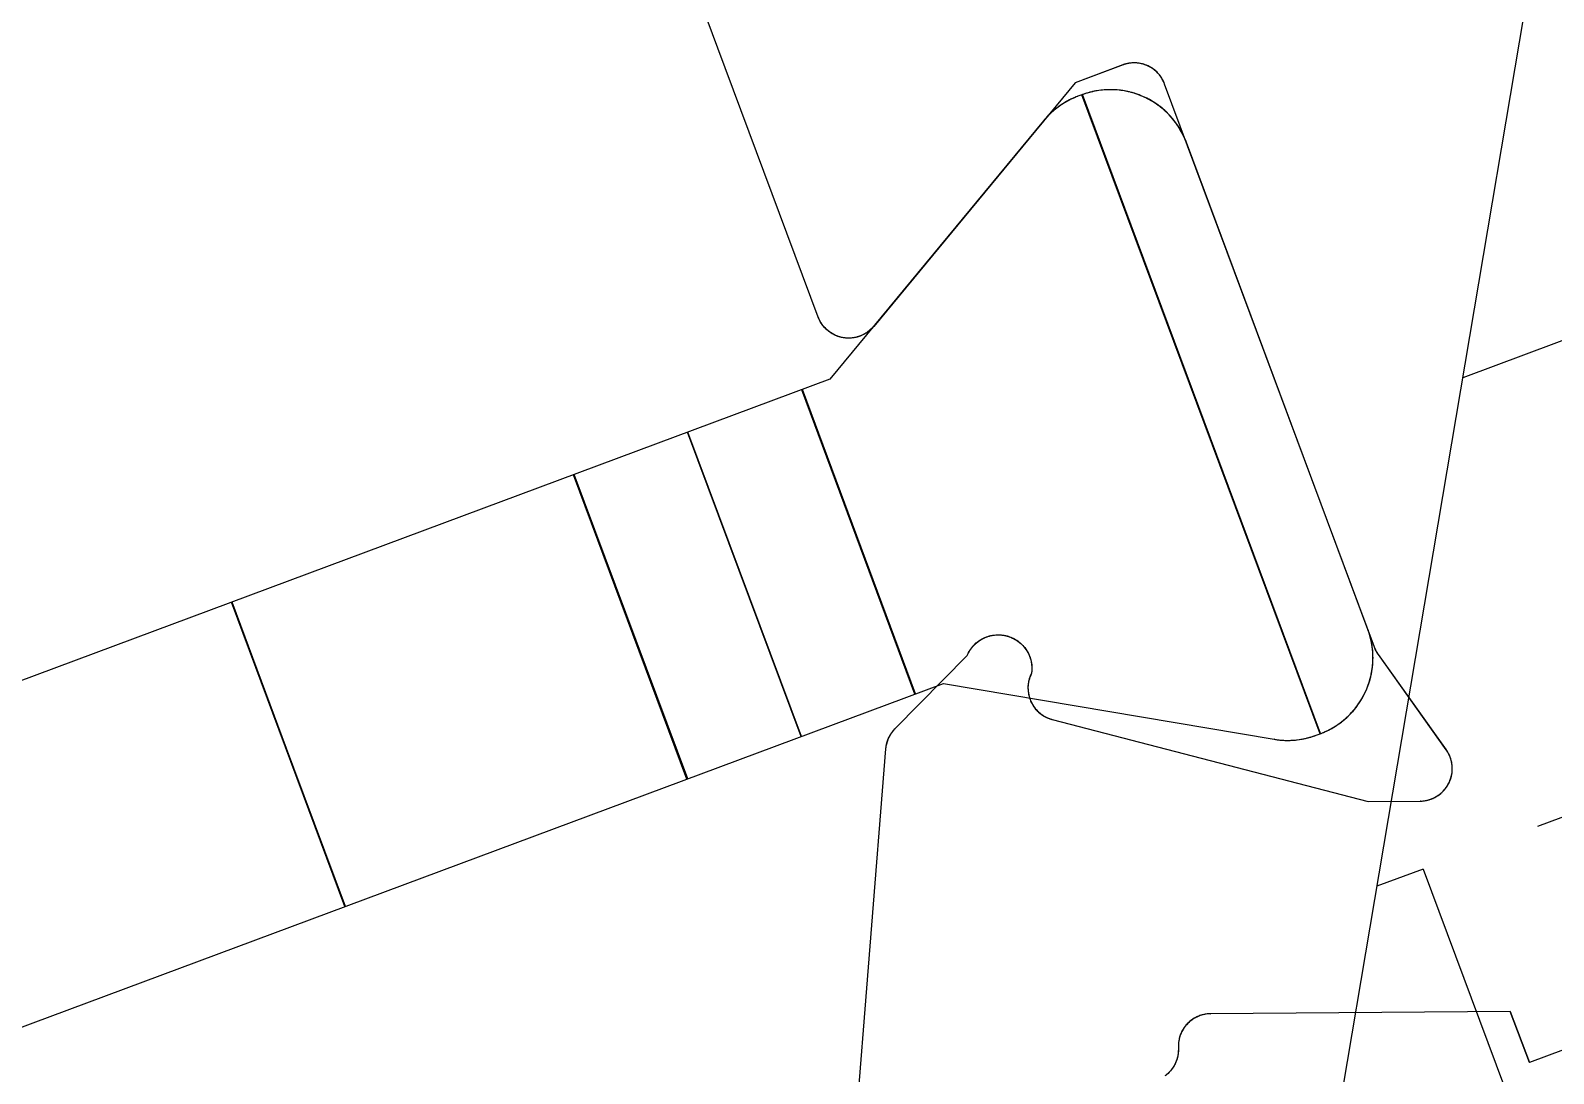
# Model space of a CAD drawing. Extents: x 12199666 to 24617114, y 1197707 to 2548648.
# Drawn here: x 12321446 to 12321455.37, y 1285276.98 to 1285283.41 of the extents above; entities that cross this region are included whole.
import ezdxf

# ---------------------------------------------------------------- set-up
doc = ezdxf.new("R2010")
doc.units = 0
doc.header["$LTSCALE"] = 10
doc.header["$MEASUREMENT"] = 0
doc.layers.add('TX-PLAN-T1-F11$0$_EDO-ALUMINIUM-SECTION', color=90, linetype='Continuous', lineweight=30)
for name, color, linetype in [('TX-PLAN-T1-F11$0$F-Alum', 4, 'Continuous'), ('TX-PLAN-T1-F11$0$F_MISC', 8, 'Continuous'), ('TX-PLAN-T1-F11$0$Hatch', 8, 'Continuous'), ('TX-PLAN-T1-F11$0$Hatch @ 1', 8, 'Continuous')]:
    doc.layers.add(name, color=color, linetype=linetype)
pattern_1 = [(90, (-9.900000006500932, 423.8302261678061), (-6, 3.673940397442059e-16), []), (90, (-9.150000006500932, 423.8302261678061), (-6, 3.673940397442059e-16), []), (90, (-8.400000006500932, 423.8302261678061), (-6, 3.673940397442059e-16), []), (90, (-6.150000006500932, 423.8302261678061), (-6, 3.673940397442059e-16), [])]

# ---------------------------------------------------------------- blocks, each defined once
blk = doc.blocks.new('TX-PLAN-T1-F11$0$A$C455C3A01-flat-3')
at = {"layer": 'TX-PLAN-T1-F11$0$Hatch @ 1'}
h = blk.add_hatch(dxfattribs=at)
h.set_pattern_fill('ACET-2D-M_SYNTHETIC-PISA', color=256, angle=3.877988115356716e-08, pattern_type=2)
h.set_pattern_definition([(90.00000003877987, (-33205.42495895415, -50428.68267056812), (-6.000000000000002, -4.061019290577003e-09), []), (90.00000003877987, (-33204.67495895415, -50428.68267056761), (-6.000000000000002, -4.061019290577003e-09), []), (90.00000003877987, (-33203.92495895415, -50428.6826705671), (-6.000000000000002, -4.061019290577003e-09), []), (90.00000003877987, (-33201.67495895415, -50428.68267056558), (-6.000000000000002, -4.061019290577003e-09), [])])
edge = h.paths.add_edge_path()
edge.add_line((-4.833974595538166, -1.000000003332389), (-6.62320507937693, -2.033012706437148))
edge.add_ellipse((-6.873205079682521, -1.600000004713365), major_axis=(0.0002120284116244875, 0.4999999550418579), ratio=0.9999999999999949, start_angle=180.024296706161, end_angle=210.0242967055074, ccw=False)
edge.add_line((-6.873205079333275, -2.100000004713365), (-6.899999998575367, -2.100000004727917))
edge.add_ellipse((-6.899999998924613, -1.600000004727917), major_axis=(0.0002120284116244875, 0.4999999550418579), ratio=0.9999999999999949, start_angle=90.02429670616112, end_angle=180.0242967061611, ccw=False)
edge.add_line((-7.399999998917338, -1.600000005069887), (-7.400000001085573, 1.599999994927202))
edge.add_ellipse((-6.900000001092849, 1.599999995269172), major_axis=(0.0002120284116244875, 0.4999999550418579), ratio=0.9999999999999949, start_angle=0.024296706161123893, end_angle=90.02429670616112, ccw=False)
edge.add_line((-6.900000001420267, 2.099999995269172), (-6.873205082178174, 2.099999995283724))
edge.add_ellipse((-6.873205081850756, 1.599999995291), major_axis=(0.0002120284116244875, 0.4999999550418579), ratio=0.9999999999999949, start_angle=330.0242967053823, end_angle=360.0242967053273, ccw=False)
edge.add_line((-6.623205082134518, 2.033012697349477), (-4.833974596891494, 0.9999999966676114))
edge.add_line((-4.833974596891494, 0.9999999966676114), (4.833974595538166, 1.000000003208697))
edge.add_line((4.833974595538166, 1.000000003215973), (6.62320507937693, 2.033012706320733))
edge.add_ellipse((6.873205079667969, 1.60000000459695), major_axis=(0.0002120284116244875, 0.4999999550418579), ratio=0.9999999999999949, start_angle=0.024296706161123893, end_angle=30.02429670550748, ccw=False)
edge.add_line((6.873205079333275, 2.10000000459695), (6.899999998575367, 2.100000004618778))
edge.add_ellipse((6.899999998910062, 1.600000004611502), major_axis=(0.0002120284116244875, 0.4999999550418579), ratio=0.9999999999999949, start_angle=270.0242966669742, end_angle=360.024296706161, ccw=False)
edge.add_line((7.399999998917338, 1.600000004953472), (7.400000001085573, -1.599999995043618))
edge.add_ellipse((6.900000001078297, -1.599999995385588), major_axis=(0.0002120284116244875, 0.4999999550418579), ratio=0.9999999999999949, start_angle=180.024296706161, end_angle=270.0242966669742, ccw=False)
edge.add_line((6.900000001420267, -2.099999995385588), (6.873205082178174, -2.09999999540014))
edge.add_ellipse((6.873205081828928, -1.599999995407416), major_axis=(0.0002120284116244875, 0.4999999550418579), ratio=0.9999999999999949, start_angle=150.0242967053824, end_angle=180.0242967053273, ccw=False)
edge.add_line((6.623205082134518, -2.033012697465892), (4.83397459689877, -0.9999999967840267))
edge.add_line((4.833974596891494, -0.9999999967840267), (-4.833974595538166, -1.000000003325113))
at = {"color": 8, "flags": 128}
blk.add_lwpolyline([(4.833974595538166, 1.000000003172318), (-4.833974596891494, 0.9999999966239557), (-6.623205082134518, 2.033012697283993, 0.01488345138796456), (-6.649409689423919, 2.047119243674388, 0.03657129107553118), (-6.716942894410749, 2.074954865485779, 0.03475147934145148), (-6.784231776131492, 2.092020066840632, 0.02182096224813735), (-6.827454482488974, 2.097902478315518, 0.02280645263826249), (-6.872995399848151, 2.099999951264181, 0.0001048284200683037), (-6.873205082178174, 2.099999995247344), (-6.900000001427543, 2.099999995210965, 0.02269948334755301), (-6.94532885029912, 2.09794105139008, 0.02181961165260334), (-6.988553866365692, 2.092095730760775, 0.03475222994097658), (-7.055858695639472, 2.075087426463142, 0.03657229246194178), (-7.123417309652723, 2.047308285131294, 0.04398758776233343), (-7.198220983416832, 2.001328097518126, 0.05218554550672114), (-7.274851756454154, 1.930886926806124, 0.0824968902556027), (-7.361701898676984, 1.791914970555808, 0.09869862799964313), (-7.399999956905958, 1.600210187018092, 0.0001051280320767257), (-7.400000001085573, 1.599999994890823), (-7.399999998924613, -1.600000005128095, 0.09858998486909597), (-7.361865004379069, -1.791522109866492, 0.08249638675637562), (-7.275133787494269, -1.93056715480634, 0.05218730035248508), (-7.198560304721468, -2.001075738036889, 0.04398833921714915), (-7.12379420488287, -2.047119847084105, 0.0365712911297791), (-7.056260926023242, -2.07495528968866, 0.03475147925992468), (-6.988971999024216, -2.092020312498789, 0.02182096231450365), (-6.945749277052528, -2.097902609268203, 0.02280395171539871), (-6.900213354128937, -2.099999959260458, 0.0001066385175305527), (-6.899999998575367, -2.100000004771573), (-6.873205079340551, -2.100000004771573, 0.02269971973059978), (-6.827875759219751, -2.097941018044367, 0.02181846122237658), (-6.784653012335184, -2.092096063854115, 0.03475398234547757), (-6.717344795310055, -2.075086914454005, 0.03657129091073633), (-6.649788063477899, -2.047308440720371, 0.01509501812519392), (-6.623205079384206, -2.033012706480804), (-4.833974595538166, -1.000000003376044), (4.833974596891494, -0.9999999968276825)], format="xyb", dxfattribs=at)
blk = doc.blocks.new('TX-PLAN-T1-F11$0$A$C455C3A01-flat-4')
at = {"layer": 'TX-PLAN-T1-F11$0$Hatch @ 1'}
h = blk.add_hatch(dxfattribs=at)
h.set_pattern_fill('ACET-2D-M_SYNTHETIC-PISA', color=256, pattern_type=2)
h.set_pattern_definition(pattern_1)
edge = h.paths.add_edge_path()
edge.add_line((-4.833974596906046, 0.9999999966748874), (-6.623205082141794, 2.033012697356753))
edge.add_ellipse((-6.873205081858032, 1.599999995298276), major_axis=(0.0002120284116244875, 0.4999999550418579), ratio=0.9999999999999949, start_angle=330.0242967053823, end_angle=360.0242967053272)
edge.add_line((-6.87320508218545, 2.099999995298276), (-6.900000001427543, 2.099999995283724))
edge.add_ellipse((-6.900000001100125, 1.599999995283724), major_axis=(0.0002120284116244875, 0.4999999550418579), ratio=0.9999999999999949, start_angle=0.02429670532727509, end_angle=90.02429670532729)
edge.add_line((-7.400000001092849, 1.599999994941754), (-7.399999998931889, -1.600000005055335))
edge.add_ellipse((-6.899999998939165, -1.600000004720641), major_axis=(0.0002120284116244875, 0.4999999550418579), ratio=0.9999999999999949, start_angle=90.02429670532729, end_angle=180.0242967053273)
edge.add_line((-6.899999998597195, -2.100000004720641), (-6.873205079355102, -2.100000004698813))
edge.add_ellipse((-6.873205079697073, -1.600000004698813), major_axis=(0.0002120284116244875, 0.4999999550418579), ratio=0.9999999999999949, start_angle=180.0242967053272, end_angle=210.0242967055074)
edge.add_line((-6.623205079398758, -2.033012706422596), (-4.833974595552718, -1.000000003325113))
edge.add_line((-4.833974595552718, -1.000000003325113), (4.833974596876942, -0.9999999967913027))
edge.add_line((4.833974596876942, -0.9999999967913027), (6.62320508211269, -2.033012697473168))
edge.add_ellipse((6.873205081814376, -1.599999995414692), major_axis=(0.0002120284116244875, 0.4999999550418579), ratio=0.9999999999999949, start_angle=150.0242967053823, end_angle=180.0242967053273)
edge.add_line((6.873205082163622, -2.099999995414692), (6.900000001405715, -2.09999999540014))
edge.add_ellipse((6.900000001056469, -1.59999999540014), major_axis=(0.0002120284116244875, 0.4999999550418579), ratio=0.9999999999999949, start_angle=180.0242967053272, end_angle=270.0242967053273)
edge.add_line((7.400000001063745, -1.59999999505817), (7.399999998902786, 1.60000000493892))
edge.add_ellipse((6.89999999889551, 1.600000004604226), major_axis=(0.0002120284116244875, 0.4999999550418579), ratio=0.9999999999999949, start_angle=270.0242967053273, end_angle=360.0242967053272)
edge.add_line((6.899999998568092, 2.100000004604226), (6.873205079325999, 2.100000004589674))
edge.add_ellipse((6.873205079653417, 1.600000004582398), major_axis=(0.0002120284116244875, 0.4999999550418579), ratio=0.9999999999999949, start_angle=0.02429670532727509, end_angle=30.02429670550744)
edge.add_line((6.623205079369654, 2.033012706306181), (4.83397459553089, 1.000000003208697))
edge.add_line((4.833974595523614, 1.000000003208697), (-4.833974596906046, 0.9999999966748874))
blk = doc.blocks.new('TX-PLAN-T1-F11$0$A$C455C3A01-flat-7')
at = {"layer": 'TX-PLAN-T1-F11$0$Hatch @ 1'}
h = blk.add_hatch(dxfattribs=at)
h.set_pattern_fill('ACET-2D-M_SYNTHETIC-PISA', color=256, angle=3.883087180672344e-08, pattern_type=2)
h.set_pattern_definition([(90.00000003883086, (-33205.42495850848, -50428.68267071641), (-6.000000000000002, -4.06635901923624e-09), []), (90.00000003883086, (-33204.67495850848, -50428.6826707159), (-6.000000000000002, -4.06635901923624e-09), []), (90.00000003883086, (-33203.92495850848, -50428.68267071539), (-6.000000000000002, -4.06635901923624e-09), []), (90.00000003883086, (-33201.67495850848, -50428.68267071386), (-6.000000000000002, -4.06635901923624e-09), [])])
edge = h.paths.add_edge_path()
edge.add_line((-4.833974595509062, -1.000000003303285), (-6.623205079333275, -2.033012706400768))
edge.add_ellipse((-6.873205079624313, -1.600000004691537), major_axis=(0.09602971687854733, 0.490691648061329), ratio=0.9999999999860073, start_angle=191.0729948928688, end_angle=221.0729948922675, ccw=False)
edge.add_line((-6.873205079282343, -2.100000004676986), (-6.899999998524436, -2.100000004691537))
edge.add_ellipse((-6.899999998866406, -1.600000004713365), major_axis=(0.09602971687854733, 0.490691648061329), ratio=0.9999999999860073, start_angle=101.07299489340028, end_angle=191.0729948928688, ccw=False)
edge.add_line((-7.399999998851854, -1.600000005040783), (-7.400000001005537, 1.599999994956306))
edge.add_ellipse((-6.900000001020089, 1.599999995298276), major_axis=(0.09602971687854733, 0.490691648061329), ratio=0.9999999999860073, start_angle=11.072994893702628, end_angle=101.07299489340028, ccw=False)
edge.add_line((-6.900000001347507, 2.099999995298276), (-6.873205082105414, 2.099999995312828))
edge.add_ellipse((-6.873205081777996, 1.599999995312828), major_axis=(0.09602971687854733, 0.490691648061329), ratio=0.9999999999860073, start_angle=341.07299489324885, end_angle=371.0729948937025, ccw=False)
edge.add_line((-6.623205082069035, 2.033012697371305), (-4.833974596847838, 0.9999999966894393))
edge.add_line((-4.833974596847838, 0.9999999966967152), (4.833974595450854, 1.000000003252353))
edge.add_line((4.833974595450854, 1.000000003245077), (6.623205079267791, 2.033012706349837))
edge.add_ellipse((6.873205079544277, 1.600000004626054), major_axis=(0.09602971687854733, 0.490691648061329), ratio=0.9999999999860073, start_angle=11.072994893702628, end_angle=41.072994892572694, ccw=False)
edge.add_line((6.873205079216859, 2.100000004626054), (6.899999998458952, 2.100000004647882))
edge.add_ellipse((6.89999999878637, 1.600000004647882), major_axis=(0.09602971687854733, 0.490691648061329), ratio=0.9999999999860073, start_angle=281.07299485421345, end_angle=371.0729948937025, ccw=False)
edge.add_line((7.399999998793646, 1.600000004989852), (7.40000000094733, -1.599999995007238))
edge.add_ellipse((6.900000000940054, -1.599999995356484), major_axis=(0.09602971687854733, 0.490691648061329), ratio=0.9999999999860073, start_angle=191.0729948928688, end_angle=281.07299485421345, ccw=False)
edge.add_line((6.900000001282024, -2.099999995341932), (6.873205082039931, -2.099999995356484))
edge.add_ellipse((6.873205081697961, -1.599999995378312), major_axis=(0.09602971687854733, 0.490691648061329), ratio=0.9999999999860073, start_angle=161.07299489211, end_angle=191.0729948928688, ccw=False)
edge.add_line((6.623205082003551, -2.033012697422237), (4.833974596796907, -0.999999996747647))
edge.add_line((4.833974596789631, -0.9999999967549229), (-4.833974595509062, -1.000000003310561))
at = {"color": 8, "flags": 128}
blk.add_lwpolyline([(4.833974595450854, 1.000000003230525), (-4.833974596855114, 0.9999999966821633), (-6.623205082076311, 2.033012697356753, 0.003228324131031072), (-6.628817371456535, 2.036204817646649, 0.03475147935317766), (-6.691588599613169, 2.065849169826834, 0.02182096239772175), (-6.732882833595795, 2.079905888851499, 0.02280645303967752), (-6.777177667667274, 2.090692094017868, 0.02280395189214688), (-6.822265851478733, 2.097398421938124, 0.0218209627677004), (-6.865812588453991, 2.099945343368745, 0.003696398265047463), (-6.873205082119966, 2.099999995312828), (-6.900000001376611, 2.099999995291, 0.03105091864805178), (-6.961922499067441, 2.096150783094345, 0.03657229244787204), (-7.033552575718204, 2.081833690455824, 0.04398758774384742), (-7.115781530133972, 2.05104138108436, 0.05218554549813796), (-7.204491500306176, 1.996591632698255, 0.08249689020261154), (-7.316364882863127, 1.876839813907281, 0.09869862791611704), (-7.390692001819843, 1.696027909754775, 0.04835176405450534), (-7.400000001005537, 1.599999994941754), (-7.39999999885913, -1.600000005069887, 0.05010523084630907), (-7.390008095178928, -1.699458868293732, 0.08249638691389768), (-7.331531516480027, -1.852548117582046, 0.05218730031794697), (-7.269889844203135, -1.936424591112882, 0.04398833911545995), (-7.205333602942119, -1.995943675246963, 0.03657129129986738), (-7.144386551713978, -2.03620547556784, 0.03475147940703016), (-7.081615244896966, -2.065849661179527, 0.02182096261599752), (-7.040320973617781, -2.079906270620995, 0.02280395175054498), (-6.996031017850328, -2.090691397963383, 0.02280645308802656), (-6.950937909328786, -2.097398566533229, 0.02181846095888013), (-6.907396165057435, -2.099945298461535, 0.003698236022823213), (-6.899999998538988, -2.100000004706089), (-6.873205079311447, -2.100000004713365, 0.0310517560850042), (-6.811280921268917, -2.096150585290161, 0.03657129102289691), (-6.739652819858748, -2.081833787160576, 0.04398833922259045), (-6.657422492186015, -2.051040884180111, 0.01934532447226029), (-6.623205079333275, -2.033012706437148), (-4.833974595523614, -1.000000003317837), (4.833974596782355, -0.9999999967694748)], format="xyb", dxfattribs=at)
blk = doc.blocks.new('TX-PLAN-T1-F11$0$A$C455C3A01-flat-8')
at = {"layer": 'TX-PLAN-T1-F11$0$Hatch @ 1'}
h = blk.add_hatch(dxfattribs=at)
h.set_pattern_fill('ACET-2D-M_SYNTHETIC-PISA', color=256, pattern_type=2)
h.set_pattern_definition(pattern_1)
edge = h.paths.add_edge_path()
edge.add_line((-4.833974596840562, 0.9999999967112672), (-6.623205082054483, 2.033012697393133))
edge.add_ellipse((-6.873205081756169, 1.59999999532738), major_axis=(0.09602971687854733, 0.490691648061329), ratio=0.9999999999860073, start_angle=341.0729948932488, end_angle=371.0729948937025)
edge.add_line((-6.873205082090863, 2.09999999532738), (-6.900000001332955, 2.099999995312828))
edge.add_ellipse((-6.900000001005537, 1.599999995305552), major_axis=(0.09602971687854733, 0.490691648061329), ratio=0.9999999999860073, start_angle=11.07299489370254, end_angle=101.0729948934002)
edge.add_line((-7.400000000990985, 1.599999994970858), (-7.399999998844578, -1.600000005026232))
edge.add_ellipse((-6.89999999885913, -1.600000004691537), major_axis=(0.09602971687854733, 0.490691648061329), ratio=0.9999999999860073, start_angle=101.0729948934002, end_angle=191.0729948937025)
edge.add_line((-6.899999998509884, -2.100000004691537), (-6.873205079267791, -2.10000000466971))
edge.add_ellipse((-6.873205079617037, -1.60000000466971), major_axis=(0.09602971687854733, 0.490691648061329), ratio=0.9999999999860073, start_angle=191.0729948937025, end_angle=221.0729948925727)
edge.add_line((-6.623205079318723, -2.033012706393492), (-4.83397459549451, -1.000000003288733))
edge.add_line((-4.83397459549451, -1.000000003288733), (4.833974596804183, -0.999999996733095))
edge.add_line((4.833974596804183, -0.999999996740371), (6.623205082018103, -2.033012697422237))
edge.add_ellipse((6.873205081705237, -1.599999995356484), major_axis=(0.09602971687854733, 0.490691648061329), ratio=0.9999999999860073, start_angle=161.0729948932488, end_angle=191.0729948937025)
edge.add_line((6.873205082054483, -2.099999995356484), (6.900000001296576, -2.099999995341932))
edge.add_ellipse((6.90000000094733, -1.599999995341932), major_axis=(0.09602971687854733, 0.490691648061329), ratio=0.9999999999860073, start_angle=191.0729948937025, end_angle=281.0729948934002)
edge.add_line((7.400000000954606, -1.599999994999962), (7.399999998808198, 1.600000004997128))
edge.add_ellipse((6.899999998808198, 1.600000004662434), major_axis=(0.09602971687854733, 0.490691648061329), ratio=0.9999999999860073, start_angle=281.0729948934002, end_angle=371.0729948937025)
edge.add_line((6.899999998473504, 2.100000004662434), (6.873205079231411, 2.100000004647882))
edge.add_ellipse((6.873205079551553, 1.600000004640606), major_axis=(0.09602971687854733, 0.490691648061329), ratio=0.9999999999860073, start_angle=11.07299489370254, end_angle=41.07299489257267)
edge.add_line((6.623205079282343, 2.033012706364389), (4.83397459545813, 1.000000003259629))
edge.add_line((4.83397459545813, 1.000000003259629), (-4.833974596840562, 0.9999999967039912))
blk = doc.blocks.new('TX-PLAN-T1-F11$0$A$C455C3A01-flat-11')
at = {"layer": 'TX-PLAN-T1-F11$0$Hatch @ 1'}
h = blk.add_hatch(dxfattribs=at)
h.set_pattern_fill('ACET-2D-M_SYNTHETIC-PISA', color=256, angle=3.897498910053585e-08, pattern_type=2)
h.set_pattern_definition([(90.00000003897499, (-33205.42495845535, -50428.6826705679), (-6.000000000000002, -4.081450946943785e-09), []), (90.00000003897499, (-33204.67495845535, -50428.68267056739), (-6.000000000000002, -4.081450946943785e-09), []), (90.00000003897499, (-33203.92495845535, -50428.68267056688), (-6.000000000000002, -4.081450946943785e-09), []), (90.00000003897499, (-33201.67495845535, -50428.68267056535), (-6.000000000000002, -4.081450946943785e-09), [])])
edge = h.paths.add_edge_path()
edge.add_line((-4.833974595465406, -1.000000003346941), (-6.623205079275067, -2.033012706458976))
edge.add_ellipse((-6.873205079551553, -1.600000004735193), major_axis=(-3.901019226759672e-06, 0.4999999999854481), ratio=0.9999999999848833, start_angle=179.9995530153119, end_angle=209.9995530150332, ccw=False)
edge.add_line((-6.873205079216859, -2.100000004735193), (-6.899999998458952, -2.100000004757021))
edge.add_ellipse((-6.899999998793646, -1.600000004749745), major_axis=(-3.901019226759672e-06, 0.4999999999854481), ratio=0.9999999999848833, start_angle=89.9995530153119, end_angle=179.9995530153119, ccw=False)
edge.add_line((-7.399999998793646, -1.600000005091715), (-7.400000000969158, 1.599999994905374))
edge.add_ellipse((-6.900000000969158, 1.599999995247344), major_axis=(-3.901019226759672e-06, 0.4999999999854481), ratio=0.9999999999848833, start_angle=359.9995530153119, end_angle=449.9995530153119, ccw=False)
edge.add_line((-6.900000001318404, 2.099999995247344), (-6.873205082076311, 2.099999995261896))
edge.add_ellipse((-6.873205081727065, 1.599999995269172), major_axis=(-3.901019226759672e-06, 0.4999999999854481), ratio=0.9999999999848833, start_angle=329.9995530152972, end_angle=359.9995530153119, ccw=False)
edge.add_line((-6.623205082039931, 2.033012697327649), (-4.83397459682601, 0.9999999966530595))
edge.add_line((-4.83397459682601, 0.9999999966530595), (4.83397459545813, 1.000000003230525))
edge.add_line((4.833974595465406, 1.000000003230525), (6.623205079275067, 2.033012706342561))
edge.add_ellipse((6.873205079566105, 1.600000004618778), major_axis=(-3.901019226759672e-06, 0.4999999999854481), ratio=0.9999999999848833, start_angle=359.9995530153119, end_angle=389.9995530157552, ccw=False)
edge.add_line((6.873205079224135, 2.100000004618778), (6.899999998466228, 2.100000004640606))
edge.add_ellipse((6.899999998808198, 1.60000000463333), major_axis=(-3.901019226759672e-06, 0.4999999999854481), ratio=0.9999999999848833, start_angle=269.999552976125, end_angle=359.9995530153119, ccw=False)
edge.add_line((7.399999998800922, 1.6000000049753), (7.400000000976434, -1.59999999502179))
edge.add_ellipse((6.900000000983709, -1.59999999536376), major_axis=(-3.901019226759672e-06, 0.4999999999854481), ratio=0.9999999999848833, start_angle=179.9995530153119, end_angle=269.999552976125, ccw=False)
edge.add_line((6.900000001325679, -2.09999999536376), (6.873205082083587, -2.099999995385588))
edge.add_ellipse((6.873205081741617, -1.599999995385588), major_axis=(-3.901019226759672e-06, 0.4999999999854481), ratio=0.9999999999848833, start_angle=149.9995530145751, end_angle=179.9995530153119, ccw=False)
edge.add_line((6.623205082039931, -2.033012697444065), (4.83397459682601, -0.9999999967694748))
edge.add_line((4.83397459682601, -0.9999999967694748), (-4.83397459545813, -1.000000003346941))
at = {"color": 8, "flags": 128}
blk.add_lwpolyline([(4.833974595465406, 1.000000003186869), (-4.83397459682601, 0.9999999966094038), (-6.623205082025379, 2.033012697269442, 0.01499144065762038), (-6.649602802579466, 2.047215849976055, 0.03657129118726868), (-6.717148022340552, 2.075022304386948, 0.03475147922751571), (-6.784444267541403, 2.092058444854047, 0.02182096236737266), (-6.827669510239502, 2.097922189663223, 0.02280332763469329), (-6.873205082069035, 2.099999995225517), (-6.900000001296576, 2.099999995196413, 4.658767007316934e-06), (-6.900006248382851, 2.099999995152757, 0.02280395176035555), (-6.945543036155868, 2.097921507025603, 0.02182096247019134), (-6.988768190953124, 2.092057114285126, 0.034751479232456), (-7.056064180775138, 2.075019965064712, 0.0365712913126145), (-7.123608983725717, 2.047212498175213, 0.04398833936005513), (-7.198394149330852, 2.001199362355692, 0.05218479354723013), (-7.274993524042657, 1.930726253056491, 0.08249890374965518), (-7.361785635352135, 1.791713395512488, 0.09869454678752547), (-7.400000000961882, 1.599999994861719), (-7.39999999878637, -1.600000005149923, 2.536381218064446e-06), (-7.399999998757266, -1.600005742424401, 0.09869610358962189), (-7.361782250656688, -1.79172155251581, 0.08249638678655961), (-7.274990994017571, -1.930729128849634, 0.05218730038754819), (-7.198387068638112, -2.001204636566399, 0.04398833922431505), (-7.123601091218006, -2.047216452920111, 0.03657129111814768), (-7.056055797671434, -2.075022728087788, 0.03475147931929728), (-6.988759507257782, -2.092058689981059, 0.02182096255433401), (-6.94553424899641, -2.097922320092039, 0.02280266416392041), (-6.899999998451676, -2.100000004793401), (-6.873205079195031, -2.100000004793401, 2.826839141534195e-06), (-6.873202505310473, -2.100000004786125, 0.02280645311785395), (-6.827660723058216, -2.097921395776211, 0.02181846109661323), (-6.784440504394297, -2.092057775989815, 0.03475398230825986), (-6.71713963921502, -2.075019560528744, 0.03657129124672907), (-6.649594910064479, -2.047211914410582, 0.01498702884643914), (-6.623205079260515, -2.033012706517184), (-4.833974595465406, -1.000000003390596), (4.83397459682601, -0.9999999968131306)], format="xyb", dxfattribs=at)
blk = doc.blocks.new('TX-PLAN-T1-F11$0$A$C455C3A01-flat-12')
at = {"layer": 'TX-PLAN-T1-F11$0$Hatch @ 1'}
h = blk.add_hatch(dxfattribs=at)
h.set_pattern_fill('ACET-2D-M_SYNTHETIC-PISA', color=256, angle=3.902684486345635e-08, pattern_type=2)
h.set_pattern_definition([(90.00000003902684, (-33205.42495895736, -50428.68267052685), (-6.000000000000002, -4.086881269801832e-09), []), (90.00000003902684, (-33204.67495895736, -50428.68267052634), (-6.000000000000002, -4.086881269801832e-09), []), (90.00000003902684, (-33203.92495895736, -50428.68267052584), (-6.000000000000002, -4.086881269801832e-09), []), (90.00000003902684, (-33201.67495895736, -50428.6826705243), (-6.000000000000002, -4.086881269801832e-09), [])])
edge = h.paths.add_edge_path()
edge.add_line((-4.83397459556727, -1.000000003332389), (-6.623205079406034, -2.033012706437148))
edge.add_ellipse((-6.873205079711624, -1.600000004727917), major_axis=(-0.4639863081902149, 0.1863241954488331), ratio=0.9999999999994007, start_angle=111.8790434517233, end_angle=141.8790434522037, ccw=False)
edge.add_line((-6.873205079355102, -2.100000004713365), (-6.899999998597195, -2.100000004735193))
edge.add_ellipse((-6.899999998953717, -1.600000004742469), major_axis=(-0.4639863081902149, 0.1863241954488331), ratio=0.9999999999994007, start_angle=21.879043451747123, end_angle=111.8790434517233, ccw=False)
edge.add_line((-7.399999998939165, -1.600000005077163), (-7.400000001121953, 1.599999994919926))
edge.add_ellipse((-6.900000001136505, 1.599999995261896), major_axis=(-0.4639863081902149, 0.1863241954488331), ratio=0.9999999999994007, start_angle=291.8790434517233, end_angle=381.879043451747, ccw=False)
edge.add_line((-6.900000001456647, 2.099999995261896), (-6.873205082214554, 2.099999995276448))
edge.add_ellipse((-6.873205081894412, 1.599999995283724), major_axis=(-0.4639863081902149, 0.1863241954488331), ratio=0.9999999999994007, start_angle=261.87904345137827, end_angle=291.8790434517233, ccw=False)
edge.add_line((-6.623205082170898, 2.033012697342201), (-4.833974596927874, 0.9999999966676114))
edge.add_line((-4.833974596927874, 0.9999999966676114), (4.833974595501786, 1.000000003252353))
edge.add_line((4.833974595501786, 1.000000003259629), (6.623205079340551, 2.033012706371665))
edge.add_ellipse((6.873205079631589, 1.600000004647882), major_axis=(-0.4639863081902149, 0.1863241954488331), ratio=0.9999999999994007, start_angle=291.8790434517233, end_angle=321.8790434517868, ccw=False)
edge.add_line((6.873205079296895, 2.100000004647882), (6.899999998538988, 2.10000000466971))
edge.add_ellipse((6.899999998873682, 1.600000004662434), major_axis=(-0.4639863081902149, 0.1863241954488331), ratio=0.9999999999994007, start_angle=201.8790434125602, end_angle=291.8790434517233, ccw=False)
edge.add_line((7.399999998880958, 1.600000005004404), (7.400000001063745, -1.599999994992686))
edge.add_ellipse((6.900000001049193, -1.599999995341932), major_axis=(-0.4639863081902149, 0.1863241954488331), ratio=0.9999999999994007, start_angle=111.8790434517233, end_angle=201.8790434125602, ccw=False)
edge.add_line((6.900000001398439, -2.09999999532738), (6.873205082156346, -2.099999995349208))
edge.add_ellipse((6.873205081799824, -1.59999999536376), major_axis=(-0.4639863081902149, 0.1863241954488331), ratio=0.9999999999994007, start_angle=81.87904345096138, end_angle=111.8790434517233, ccw=False)
edge.add_line((6.62320508211269, -2.033012697407685), (4.833974596869666, -0.999999996740371))
edge.add_line((4.833974596869666, -0.999999996740371), (-4.833974595559994, -1.000000003325113))
at = {"color": 8, "flags": 128}
blk.add_lwpolyline([(4.833974595487234, 1.000000003237801), (-4.833974596942426, 0.9999999966676114), (-6.623205082214554, 2.033012697334925, 0.03544945059595173), (-6.686881359557447, 2.063986493449192, 0.09575615220745022), (-6.873205082229106, 2.099999995283724), (-6.900000001507578, 2.099999995247344, 0.00291492608712481), (-6.905829706505756, 2.099966008623596, 0.08249638682187237), (-7.067167566041462, 2.071227122280106, 0.05218479353492291), (-7.161108993233938, 2.026406015676912, 0.04398833919090523), (-7.231676119321492, 1.974153643684986, 0.03657129109491938), (-7.282650773217028, 1.92183595757524, 0.03475147930612449), (-7.323538120239391, 1.865735694176692, 0.02182096228055723), (-7.345087627902103, 1.827809135815187, 0.02280645287404605), (-7.363987183736754, 1.786322013285826, 0.02280395155609901), (-7.379027950089949, 1.743290693280869, 0.02182096211280632), (-7.389694068602694, 1.700993659986125, 0.03475147912243394), (-7.398962339750142, 1.632196030295745, 0.01611055673912897), (-7.400000001136505, 1.599999994905374), (-7.399999998982821, -1.600000005113543, 0.0204495135880163), (-7.398328666684392, -1.640847758004384, 0.04398758778602518), (-7.383499079463945, -1.727391680979053, 0.05218554564676595), (-7.346646652942582, -1.824737110073329, 0.08249689018640269), (-7.249992919940269, -1.95707836488873, 0.09869862801639438), (-7.086322490118619, -2.063986997352913, 0.09575548268512762), (-6.899999998611747, -2.100000004735193), (-6.873205079398758, -2.100000004735193, 0.002913089565456208), (-6.867379047333088, -2.09996606092318, 0.08249638684953157), (-6.706040976692748, -2.071228359833185, 0.04570840436114393), (-6.623205079442414, -2.033012706458976), (-4.833974595574546, -1.000000003339665), (4.833974596855114, -0.9999999967549229)], format="xyb", dxfattribs=at)
blk = doc.blocks.new('TX-PLAN-T1-F11$0$A$C31F16DB5')
at = {"layer": 'TX-PLAN-T1-F11$0$F-Alum'}
for p, q in [((-243.346605087092, 352.9826327293003), (-243.5142918179481, 353.2728874408085)), ((-243.3466050891875, 352.9826327279325), (-243.5142918200436, 353.2728874396735)), ((-237.5483141671139, 347.9437548767482), (-237.5483142143785, 347.9437548496526)), ((-237.5483142143785, 347.9437548496526), (-237.5483142141456, 347.9437548496235)), ((-237.5483141794539, 347.9437548696178), (-237.5483141671139, 347.9437548767482))]:
    blk.add_line(p, q, dxfattribs=at)
for points in [[(-243.5142918209749, 353.2728874390768), (-243.3466050903517, 352.9826327278743), (-241.5287835327181, 353.3036871558315, 0.09042479963819017), (-241.4615087254642, 353.3286393782064, 0.08249638684728511), (-241.4113789113908, 353.3708760245672, 0.05218730021225484), (-241.3878092446103, 353.4051989641039, 0.04398833915607414), (-241.3738236314821, 353.4374170858528, 0.03657129099841951), (-241.3666370140127, 353.4657374217959, 0.03475147909933694), (-241.3637010580132, 353.4933494212482, 0.02182096242517818), (-241.3638263199682, 353.5107974334269, 0.02280395177520047), (-241.3655815801321, 353.5289464313273, 0.008199721030765257), (-241.3666163244488, 353.535423636672), (-241.369685655387, 353.5528022983954, -0.008197884660471841), (-241.3707201917859, 353.5592780491888, -0.02280645333895119), (-241.372475686876, 353.577429031694, -0.02182096248659486), (-241.3726009024977, 353.5948770441637, -0.03475147944360003), (-241.3696648733894, 353.6224890358017, -0.03657129110440063), (-241.3624781807157, 353.6508093526963, -0.04398833919475374), (-241.3484924819059, 353.6830274373087, -0.05218479379952305), (-241.3249240216537, 353.7173487924329, -0.08249638668467076)], [(-239.4991695679928, 354.456827683246), (-239.2859171285963, 352.0271559148414, -0.009183178579747167), (-239.2854093438218, 352.0198275619068, -0.02182096207530607), (-239.2852840818668, 352.0023795498009, -0.03475147885356218), (-239.2882200376334, 351.9747675503049, -0.03657129099351354), (-239.2954066551029, 351.9464472143909, -0.04398833927272496), (-239.3093922684639, 351.9142290925984, -0.02828754523387425), (-239.3212887555565, 351.8949995962203), (-239.6838928173966, 351.3768394198005, -0.02299325779834277), (-239.6890749283339, 351.3585178954554, -0.0439883392939321), (-239.7035589562001, 351.3251511662411, -0.05218730062407019), (-239.7279686880502, 351.2896045382977, -0.08249638659494564), (-239.7798853678833, 351.2458619598647, -0.09869610360641042), (-239.8562651322427, 351.2189484143191, -0.09869862802185071), (-239.9371286415699, 351.2233788998738, -0.08249890392663378), (-239.9992250599171, 351.2508209673861, -0.05218479339078182), (-240.032616438737, 351.2781016553809, -0.04398833932009662), (-240.0558706709853, 351.3060724681591, -0.03657129094663593), (-240.0712344401254, 351.3321415010751, -0.03475147912503285), (-240.082166827211, 351.3587399729322, -0.02182096215954326), (-240.0871060874051, 351.3761223186475, -0.02280395191154215), (-240.0906283212098, 351.3946746121537, -0.02280645317532762), (-240.0924463976844, 351.4134726565562, -0.007151789430430804), (-240.0926626628934, 351.4193937987902, 0.0322323098636646), (-240.0865434568113, 351.4444155061237, 0.03475147907698761), (-240.0836075008119, 351.4720275055906, 0.02182096255244789), (-240.0837327627669, 351.4894755177256, 0.02280395175900162), (-240.0854880229308, 351.5076245156697, 0.02280645302528524), (-240.0888893459196, 351.5255401772765, 0.02181846057674742), (-240.0936580022535, 351.5423222810814, 0.03475398214153423), (-240.1042147757689, 351.5680070566477, 0.03657129111041967), (-240.119049763467, 351.5931787080508, 0.04398833947937228), (-240.1415036156977, 351.6201866563815, 0.05218479360965077), (-240.1737456740084, 351.6465282092859, 0.0824963867176523), (-240.2337027570902, 351.6730250154969, 0.04115197832207823), (-240.2660991020239, 351.6785608842792), (-242.2675058249588, 351.853098120092), (-242.5828703860025, 351.7974000300919, 0.0904266514150837), (-242.6501464568282, 351.772447057886, 0.08249638679892307), (-242.7002759605384, 351.7302100432453, 0.05218479355241196), (-242.7238444207906, 351.6958886881648, 0.04398833918617257), (-242.7378301196004, 351.6636706035524, 0.03657129112562568), (-242.7450168122741, 351.6353502866286, 0.03475147935753965), (-242.7479528413824, 351.6077382949325, 0.02182096214072313), (-242.7478276257607, 351.5902902824919, 0.02280645292664427), (-242.7460721306707, 351.5721393000449, 0.02280395137710266), (-242.7426711383014, 351.5542256092622, 0.02182096237922828), (-242.7379018963984, 351.5374415946017, 0.03475147879590992), (-242.7273458213749, 351.5117586891893, 0.03657129097297641), (-242.7125109002664, 351.4865869984378, 0.04398833944081049), (-242.6900571197475, 351.4595789905461, 0.001044019748458897), (-242.6894676081574, 351.4589873424147), (-242.1801522277965, 350.9499563385207, -0.001043355610910179), (-242.1795630898996, 350.9493650671529, -0.04398833949654677), (-242.1571092379018, 350.9223571188077, -0.02044935022268635), (-242.1483569374977, 350.9085438596549), (-240.2969975559245, 347.7039623401533, 0.02044951264935528), (-240.2882451810146, 347.690148973491, 0.04398758784819281), (-240.2657917339093, 347.663141465734, 0.05218554569778083), (-240.2335492357815, 347.63679950801, 0.08249689041789672), (-240.1735917478072, 347.6103026413939, 0.09869862797192505), (-240.0955117237027, 347.6060242946141, 0.09575548262530129), (-240.0237720431032, 347.6308335556269), (-239.7515727602149, 347.7880892512649), (-238.7788384379091, 349.4740016022433, -0.04570656390939633), (-238.7577956492751, 349.5038118319671, -0.08249638694900187), (-238.7076661455649, 349.5460488465351, -0.09869862792113608), (-238.6339135967864, 349.5720364590697, -0.09869862790609495), (-238.5558335838577, 349.5677579050562, -0.0824963867196699), (-238.4958765007759, 349.5412610987869, -0.05218479336262501), (-238.4636344422324, 349.5149195459262, -0.04398833893498523), (-238.4411805902346, 349.4879115975518, -0.02044935023693702), (-238.4324282898306, 349.4740983383845), (-237.5483141794539, 347.9437548696178), (-236.3640550111159, 345.8938799347843, -0.01610989274764403)]]:
    blk.add_lwpolyline(points, format="xyb", dxfattribs=at)
blk.add_lwpolyline([(-230.0547611694055, 323.978224132984), (-246.111949040016, 351.7721619853573), (-243.5142918174824, 353.2728874415507), (-243.3466050863935, 352.9826327294168)], dxfattribs=at)
at = {"layer": 'TX-PLAN-T1-F11$0$F-Alum', "flags": 128}
for points in [[(-243.3466050863935, 352.9826327292421), (-241.5287835285271, 353.3036871571849, 0.007804942863163478), (-241.522652809901, 353.3048688974695, 0.03475147954296792), (-241.4959323456715, 353.3124226476239, 0.02182096246988041), (-241.4797849419265, 353.31903401406, 0.02280395130406324), (-241.4635937064158, 353.3274191771516, 0.02280645284792555), (-241.4482317922375, 353.3372452406211, 0.02181846145208325), (-241.4344309644512, 353.3479183958725, 0.03475398230073164), (-241.414521949293, 353.3672777418569, 0.03657129124875758), (-241.3966817666515, 353.3904168165782, 0.0439883387425107), (-241.3799734196364, 353.421310762441, 0.05218479356428356), (-241.3675272820255, 353.4610413726359, 0.08249638679636441), (-241.3652541010379, 353.5265529380877, 0.01121976629035869), (-241.3666163202579, 353.5354236380253), (-241.3696856514289, 353.5528022997196, -0.01121910514405801), (-241.3710478019639, 353.5616724733873, -0.08249689015962128), (-241.3687747157383, 353.6271844370231, -0.05218554575198808), (-241.3563283657859, 353.6669156061134, -0.04398758775981203), (-241.33962027698, 353.6978090121002, -0.03657229268219876), (-241.3217795760575, 353.720948694684, -0.03475223038634113)], [(-239.4991695640347, 354.456827684643), (-239.2859171246382, 352.0271559161947, -0.07183586713311646), (-239.2891103056463, 351.9700715011013, -0.05218479367519042), (-239.30155644349, 351.9303408909063, -0.0439883389189067), (-239.3182647905051, 351.8994469450727, -0.006722844005339227), (-239.3212887515983, 351.894999597559), (-239.6838928134384, 351.3768394211538, -0.04457713192855025), (-239.6954442571587, 351.3418364775889, -0.04398833935591786), (-239.7127482375799, 351.3098411976707, -0.03657129110919694), (-239.7312244024797, 351.2858772411591, -0.03475398263505305), (-239.7518431513308, 351.2658277564506, -0.02181846138507043), (-239.7661359630729, 351.2547741153712, -0.02280645283546413), (-239.7820455121546, 351.2445977638008, -0.02280395206269938), (-239.7988139467052, 351.2359136792829, -0.02182096252618102), (-239.8155369871965, 351.2290666250801, -0.0347514789021684), (-239.8432100055943, 351.2212435923166, -0.03657129109062664), (-239.8732026269863, 351.2172332876244, -0.04398833956693046), (-239.9095630526281, 351.2182556004873, -0.05218730037792885), (-239.9516415609251, 351.2276788114859, -0.08249638656431851), (-240.0115664705372, 351.2595811629317, -0.09869610375633911), (-240.0649782062246, 351.3204531091787, -0.09869862815278321), (-240.0909676101728, 351.3971543948164, -0.02693974867767754), (-240.0926626589353, 351.4193938001581, 0.02625242346165673), (-240.0874337248242, 351.4397194569201, 0.08249638700502979), (-240.0851605440694, 351.5052310223864, 0.09869862816596854), (-240.1102551502845, 351.5792921807324, 0.09869862801881459), (-240.1618297911918, 351.6380701602493, 0.08249638677211367), (-240.2196922057046, 351.6688739513074, 0.05218479350587792), (-240.2603203776962, 351.6779722687379, 0.007261157311585326), (-240.2660990980658, 351.6785608855744), (-242.2675058210007, 351.8530981214744), (-242.5828703820443, 351.7974000314598, 0.007804281025026713), (-242.5890005812253, 351.7962183997033, 0.03475147961028886), (-242.6157210654783, 351.7886647205041, 0.02182096283754265), (-242.6318684869184, 351.7820533968652, 0.02280645348365234), (-242.6480614768079, 351.7736672770579, 0.02280395203132815), (-242.6634216848033, 351.7638422540649, 0.02182096214739923), (-242.6772240681312, 351.7531678440746, 0.0347514791078847), (-242.6971316073759, 351.7338098422651, 0.03657129093147239), (-242.7149718514847, 351.7106708148522, 0.04398833893684607), (-242.7316802804562, 351.6797769133873, 0.05218479368596282), (-242.7441265235393, 351.6400463361961, 0.08249890381215041), (-242.746399619311, 351.5745327935902, 0.09869862796905751), (-242.7213044687378, 351.5004718195732, 0.065647832614574), (-242.6894676041993, 351.4589873437244), (-242.1801522236055, 350.9499563398886, -0.06554346297099732), (-242.1483569333068, 350.9085438609936), (-242.1483569333068, 350.9085438609936), (-240.2969975519663, 347.703962341463, 0.09858998490571562), (-240.2454663861281, 347.6452585250836, 0.0824963869260327), (-240.1876041979267, 347.6144543089495, 0.05218730051621989), (-240.1469741062465, 347.6053554615091, 0.04398833927610794), (-240.1118652705773, 347.6043683384078, 0.03657129095774767), (-240.0829050481989, 347.608240601362, 0.03475147955700181), (-240.0561845839693, 347.6157943515163, 0.02182096256049723), (-240.0400371802243, 347.6224057179816, 0.02280395127993005), (-240.0238459447137, 347.6307908810149, 0.0001067408758833539), (-240.0237720391451, 347.6308335569947), (-239.751572756024, 347.7880892526473), (-238.778838433951, 349.4740016036549, -0.01509568012503769), (-238.7724915402214, 349.484272603574, -0.03657129092935211), (-238.7546512961126, 349.5074116310161, -0.0347514792053463), (-238.7347437568678, 349.5267696327819, -0.02182096214401736), (-238.72094137354, 349.5374440427722, -0.02280395203381849), (-238.7055811655446, 349.5472690657944, -0.02280645355252806), (-238.689388175655, 349.555655185558, -0.02182096276930725), (-238.6732407542149, 349.5622665092114, -0.03475147960708826), (-238.6465202699619, 349.5698201884543, -0.03657129128838413), (-238.617560037339, 349.573692374589, -0.04398833947397576), (-238.5824512042309, 349.5727051582971, -0.05218479373866515), (-238.5418230324722, 349.5636068408958, -0.08249638703502321), (-238.4839606179594, 349.5328030498522, -0.09859183923355429), (-238.4324282858724, 349.474098339796), (-237.5483141754958, 347.9437548708984), (-237.5483141757286, 347.9437548708402), (-237.5483141757286, 347.9437548709566)], [(-243.3466050873249, 352.982632729213), (-241.5287835294585, 353.3036871571558, 0.01615214946823042), (-241.5161412648595, 353.30634363626, 0.02280395150700129), (-241.4986431795842, 353.3114704362551, 0.02280645272094199), (-241.481682905156, 353.3181703631008, 0.02181846156720236), (-241.4660924423224, 353.3260008520911, 0.03475398207072241), (-241.4428423595818, 353.3411859374783, 0.03657129116107443), (-241.4208984032011, 353.3604771707787, 0.04398833948709856), (-241.3985791349987, 353.3875964445351, 0.05218479369243118), (-241.3787495872675, 353.4242054157539, 0.08249638693578959), (-241.3639636909793, 353.4880670618031, 0.05949839764227073), (-241.3666163211892, 353.5354236381127), (-241.3696856523602, 353.5528022997487, -0.05949773234936055), (-241.3723383158649, 353.6001583463976, -0.08249689008694014), (-241.3575524361077, 353.6640204013265, -0.05218554575047832), (-241.3377225733566, 353.7006298803926, -0.04398758772555024), (-241.3154036618507, 353.7277486738194, -0.03657229215635489)], [(-239.4991695651988, 354.4568276845994), (-239.2859171255695, 352.0271559161074, -0.03762946727142721), (-239.2855467150657, 351.9970971901084, -0.08249638674937795), (-239.300332611354, 351.9332355441029, -0.05218479345301871), (-239.3201621588523, 351.8966265729132, -0.002473707252987874), (-239.3212887525297, 351.8949995975299), (-239.6838928143698, 351.3768394211538, -0.04064153510674347), (-239.6941767965181, 351.3448343220543, -0.05218479358667247), (-239.7147132450918, 351.30692028256, -0.04398833944408474), (-239.7378281698766, 351.2788342373851, -0.03657129140492497), (-239.7605544032267, 351.2588552935513, -0.03475398207362577), (-239.7846333248744, 351.2431288771795, -0.02181846055842815), (-239.800779570287, 351.2350192401091, -0.02280645335023772), (-239.8183444590977, 351.2280804684733, -0.02280395120061016), (-239.8364663314278, 351.2227709038589, -0.02182096296882298), (-239.8541915960814, 351.2192556200926, -0.0347514793127274), (-239.8828509169834, 351.2168809372843, -0.03657129070085148), (-239.9130561625789, 351.2186928484762, -0.04398833936945438), (-239.9485467157065, 351.2266644427464, -0.05218730066011872), (-239.9880393894127, 351.243977053603, -0.08249638685126975), (-240.0407396994269, 351.2867722885157, -0.09869610364672385), (-240.0814957322291, 351.3567519508533, -0.07725735392714227), (-240.0926626598666, 351.4193938001872, 0.06042071896274417), (-240.0838701340108, 351.4667451460291, 0.09869862808892886), (-240.094306281695, 351.544242767096, 0.09869862806372934), (-240.1336605652905, 351.61181520831, 0.08249638655203571), (-240.1845471411216, 351.6531369817849, 0.05218479372410045), (-240.2226786247193, 351.6698527737926, 0.04398833947894604), (-240.2569475098717, 351.6775500626418, 0.01151057969701338), (-240.2660990989971, 351.6785608856035), (-242.267505821932, 351.853098121489), (-242.5828703832085, 351.7974000314307, 0.01615148483043999), (-242.5955121320876, 351.7947436782588, 0.0228064530801229), (-242.6130121226161, 351.7896162753632, 0.0228039523940141), (-242.6299705232232, 351.7829170428331, 0.0218209620556944), (-242.6455627532414, 351.7750856204539, 0.03475147928270983), (-242.668811129799, 351.7599015715705, 0.03657129134747304), (-242.6907551374024, 351.7406103964777, 0.04398833967663223), (-242.7130744775495, 351.7134911819185, 0.0521847933694177), (-242.7329041223711, 351.6768822633194, 0.08249890388336835), (-242.7476903138886, 351.6130186605033, 0.09869862798874343), (-242.7372535967006, 351.5355211161541, 0.09869610364077318), (-242.6979001417494, 351.4679504621772, 0.01538652402664386), (-242.6894676051306, 351.4589873437826), (-242.1801522247697, 350.9499563398595, -0.01538586211432919), (-242.1717200397252, 350.940993618965, -0.0501070720665376), (-242.1483569342381, 350.9085438609354), (-240.2969975528977, 347.703962341463, 0.05010523124678296), (-240.2736354208755, 347.6715136839803, 0.08249638678830169), (-240.2227491486556, 347.6301915366812, 0.05218730032085853), (-240.1846158827393, 347.6134748565846, 0.04398833934409254), (-240.1503469770978, 347.6057776586558, 0.03657129148802681), (-240.1211814495473, 347.6040281166379, 0.03475147913321901), (-240.0935086330137, 347.6063210586608, 0.02182096240115405), (-240.0763935031573, 347.6097153401233, 0.02280395160192081), (-240.058895417882, 347.6148421402058, 0.02280645267153253), (-240.0419351434539, 347.6215420669641, 0.02181846159612781), (-240.0263446806202, 347.6293725559835, 0.003698232593843049), (-240.0237720400764, 347.6308335569802), (-239.7515727571881, 347.7880892526036), (-238.7788384348823, 349.4740016035094, -0.01934598838370692), (-238.7705941662862, 349.4870929704657, -0.04398833966975077), (-238.7482748261391, 349.5142121851268, -0.03657129134614881), (-238.7263308185356, 349.5335033601759, -0.03475147924089402), (-238.703082441978, 349.5486874090739, -0.02182096207395584), (-238.6874902119598, 349.5565188314531, -0.02280395240671546), (-238.6705318113527, 349.5632180639977, -0.02280645307989155), (-238.6530318210571, 349.5683454668642, -0.02182096289953309), (-238.6359166821203, 349.5717397029248, -0.03475147931182059), (-238.6082438595331, 349.5740325715624, -0.03657129081422856), (-238.5790783366392, 349.5722829520992, -0.0439883393213429), (-238.5448094514868, 349.5645856632791, -0.05218479403551381), (-238.5066779678891, 349.5478698712132, -0.08249638670836072), (-238.455791392058, 349.5065480977528, -0.05010707204084626), (-238.4324282868038, 349.4740983397669), (-237.5483141764271, 347.9437548708984), (-237.5483141766599, 347.9437548709275), (-237.5483141766599, 347.9437548707674)], [(-243.3466050891875, 352.9826327278161), (-241.5287835313211, 353.3036871557588, 0.007912912185049081), (-241.5225682714226, 353.3048865839255, 0.03475147901341105), (-241.4958510719443, 353.3124518728318, 0.02182096274627287), (-241.4797065247985, 353.3190702120946, 0.02280395164934865), (-241.4635189118999, 353.327462366683, 0.02280645295655099), (-241.4481612429227, 353.3372950634975, 0.02181846119884645), (-241.4343650254159, 353.3479741777292, 0.03475398232591691), (-241.4144643728359, 353.3673421198064, 0.03657129100792378), (-241.3966341846826, 353.3904888968273, 0.04398833931104196), (-241.3799391809589, 353.421390055405, 0.05218479381509054), (-241.3675102025009, 353.461126036872, 0.08249638695908745), (-241.3652653134632, 353.5266385779132, 0.01111179009147356), (-241.3666163230519, 353.5354236366866), (-241.3696856542228, 353.5528022982935, -0.01110995242284384), (-241.3710364728904, 353.5615859000709, -0.0824989038524985), (-241.3687916700001, 353.6271004182227, -0.05218479350455957), (-241.3563625860697, 353.6668363667586, -0.04398833881766034), (-241.3396675003896, 353.6977374810112, -0.03657129108573449), (-241.321837250769, 353.7208842107675, -0.03475147971501359)], [(-239.4991695668286, 354.4568276832315), (-239.2859171271994, 352.0271559147686, -0.07172734603275195), (-239.2890932261216, 351.9701561654392, -0.05218479376520158), (-239.3015222048125, 351.930420183885, -0.0439883394188332), (-239.3182172083034, 351.8995190252781, -0.006830816258417752), (-239.3212887543923, 351.8949995961329), (-239.6838928162324, 351.3768394197132, -0.04446895318925505), (-239.6954087977501, 351.3419185973062, -0.04398833957986016), (-239.712698959207, 351.3099158475407, -0.0365712916700958), (-239.7311647733877, 351.2859439141494, -0.03475398193551472), (-239.7517748618702, 351.2658855269574, -0.02181846088305199), (-239.7660628987214, 351.2548257143817, -0.02280645288088908), (-239.7819680512621, 351.2446424931431, -0.02280395111488904), (-239.7987327339797, 351.2359511677669, -0.02182096252212604), (-239.8154528158921, 351.2290968922489, -0.03475147897149171), (-239.843122453356, 351.2212619093652, -0.03657129147953332), (-239.8731133401598, 351.2172386524062, -0.04398833925838519), (-239.9094742039888, 351.2182452626466, -0.05218730038934438), (-239.9515567777416, 351.2276503008352, -0.08249638657249944), (-240.0114954590535, 351.2595267702154, -0.0986961034707705), (-240.0649334778282, 351.3203756444445, -0.09869862803987851), (-240.0909560035652, 351.3970656991614, -0.02704779179950242), (-240.0926626617293, 351.4193937986738, 0.02636046247003018), (-240.0874166452995, 351.4398041212289, 0.08249638677831192), (-240.0851717564947, 351.5053166622411, 0.09869862813043684), (-240.1102983445599, 351.5793669763834, 0.09869862796263494), (-240.1618983642402, 351.6381226774129, 0.08249638708488166), (-240.2197740761767, 351.668901477201, 0.05218479390496601), (-240.2604061736929, 351.6779822481794, 0.007153190388417766), (-240.2660991008597, 351.6785608841483), (-242.2675058235618, 351.853098120092), (-242.5828703848383, 351.7974000300337, 0.00791225131384553), (-242.5890851252916, 351.7962007106426, 0.03475147923801177), (-242.6158023447933, 351.7886354926768, 0.02182096264065604), (-242.6319469096343, 351.7820171962258, 0.02280645219045711), (-242.6481362764462, 351.7736240841505, 0.02280395156799894), (-242.6634922399389, 351.7637924285691, 0.02182096228581538), (-242.6772900122887, 351.7531120589292, 0.03475147940955574), (-242.6971891896537, 351.7337454617109, 0.03657129152938361), (-242.7150194392743, 351.7105987319546, 0.04398833908047448), (-242.7317145249544, 351.6796976176438, 0.05218479365211984), (-242.7441436088848, 351.6399616691515, 0.08249890371530375), (-242.7463884115423, 351.5744471510143, 0.09869862800465), (-242.7212612795847, 351.5003970215357, 0.06553940362936198), (-242.6894676067604, 351.4589873423711), (-242.1801522263995, 350.9499563384625, -0.06554124816087017), (-242.1483578185289, 350.9085453871112), (-242.1483569361008, 350.9085438595821), (-240.2969975545275, 347.7039623400806, 3.17049474417297e-06), (-240.2969964064396, 347.7039603529438, 0.09869610371150256), (-240.2453978189005, 347.6452060045731, 0.08249638683687423), (-240.1875223330426, 347.6144267796071, 0.0521873003484131), (-240.1468883156049, 347.6053454795065, 0.0439883393453312), (-240.1117790571152, 347.6043735185694, 0.03657129090020039), (-240.0828205097205, 347.6082582879199, 0.03475147853396561), (-240.0561033102422, 347.6158235767971, 0.02182096268350901), (-240.0399587630964, 347.622441916089, 0.02280266408618248), (-240.0237720417063, 347.6308335555395), (-239.7515727588179, 347.7880892511776), (-238.7788384365122, 349.4740016021997, -0.01498769189913894), (-238.772539128011, 349.4842005206037, -0.03657129107644779), (-238.7547088783904, 349.5073472503454, -0.03475147954581299), (-238.7348097010254, 349.5267138475492, -0.02182096271627418), (-238.7210119286756, 349.5373942172037, -0.02280395161533373), (-238.7056559651828, 349.5472258727996, -0.02280645219707746), (-238.6894665983709, 349.5556189848458, -0.02182096303934883), (-238.6733220337628, 349.5622372813114, -0.03475147946984458), (-238.6466048140283, 349.5698024993062, -0.0365712910076632), (-238.6176462561561, 349.5736871917934, -0.04398833875054779), (-238.5825370002276, 349.5727151376659, -0.05218479366867255), (-238.5419049029442, 349.5636343667747, -0.08249638678880977), (-238.4840291907749, 349.5328555669867, -0.09869862795717378), (-238.4324291710946, 349.4740998659281), (-238.4324282886664, 349.4740983383408), (-237.5483141782897, 347.943754869545), (-237.5483141782897, 347.943754869545), (-237.5483141782897, 347.943754869545)]]:
    blk.add_lwpolyline(points, format="xyb", dxfattribs=at)
at = {"layer": 'TX-PLAN-T1-F11$0$F_MISC', "rotation": 30.01599997489868}
for name, p in [('TX-PLAN-T1-F11$0$A$C455C3A01-flat-12', (-234.8821881065815, 353.1241283106383)), ('TX-PLAN-T1-F11$0$A$C455C3A01-flat-3', (-234.8821881026233, 353.1241283119189)), ('TX-PLAN-T1-F11$0$A$C455C3A01-flat-7', (-234.8821881035547, 353.1241283118898)), ('TX-PLAN-T1-F11$0$A$C455C3A01-flat-11', (-234.8821881054173, 353.1241283105219)), ('TX-PLAN-T1-F11$0$A$C455C3A01-flat-4', (-231.4286149220279, 347.1462198089457)), ('TX-PLAN-T1-F11$0$A$C455C3A01-flat-8', (-231.4286149231921, 347.1462198088293))]:
    blk.add_blockref(name, p, dxfattribs=at)
blk = doc.blocks.new('TX-PLAN-T1-F11$0$TY001')
at = {"layer": 'TX-PLAN-T1-F11$0$Hatch'}
h = blk.add_hatch(dxfattribs=at)
h.set_pattern_fill('ANGLE', color=256, scale=10, angle=30.01599999725287)
h.set_pattern_definition([(30.0159999972559, (7246.221578325145, 83575.31519770106), (-1.375665006031407, 2.381185795182857), [2, -0.7500000000000001]), (120.0160000000013, (7246.221578325145, 83575.31519770106), (-2.381185795182858, -1.375665006031407), [1.999999999999999, -0.7499999999999996])])
h.paths.add_polyline_path([(60.00000032735988, 120.9771403750929), (67.99996101413853, 120.9771446270752), (68.00000002421439, 47.58085556495644), (48.19380796328187, 36.13969821600767), (16.62201892351732, 36.13970411113405), (16.62202052539214, 44.13970411113405), (46.04924303735606, 44.1397041111195), (60, 52.19937255952391)])
at = {"layer": 'TX-PLAN-T1-F11$0$F-Alum'}
for p, q in [((67.06238544057123, 105.095246813522), (66.89469870971516, 105.3855015250301)), ((67.06238543847576, 105.0952468121541), (66.89469870761968, 105.3855015238951))]:
    blk.add_line(p, q, dxfattribs=at)
at = {"layer": 'TX-PLAN-T1-F11$0$Hatch'}
blk.add_lwpolyline([(60.00000032735988, 120.9771403750929), (67.99996101413853, 120.9771446270752), (68.00000002421439, 47.58085556495644), (48.19380796328187, 36.13969821600767), (16.62201892351732, 36.13970411113405), (16.62202052539214, 44.13970411113405), (46.04924303735606, 44.1397041111195), (60, 52.19937255952391), (60.00000032735988, 120.9771403750929)], dxfattribs=at)
blk.add_blockref('TX-PLAN-T1-F11$0$A$C31F16DB5', (310.408990527736, -247.8873859157757))
blk = doc.blocks.new('TX-PLAN-T1-F11$0$A$C21521A5F')
at = {"rotation": 90}
blk.add_blockref('TX-PLAN-T1-F11$0$TY001', (388.7170751225203, 260.2197571247816, 0.0004146164392175001), dxfattribs=at)
blk = doc.blocks.new('TX-PLAN-T1-F11$0$标准层幕墙0118')
at = {"color": 3, "rotation": 90}
blk.add_blockref('TX-PLAN-T1-F11$0$A$C21521A5F', (22760.21984725795, 37461.28223098579, -0.0004146164392191675), dxfattribs=at)
blk = doc.blocks.new('TX-PLAN-T1-F11')
at = {"layer": 'TX-PLAN-T1-F11$0$_EDO-ALUMINIUM-SECTION', "rotation": 350.4236156863823}
blk.add_blockref('TX-PLAN-T1-F11$0$标准层幕墙0118', (12293055.45042718, 1251790.443008234), dxfattribs=at)

msp = doc.modelspace()

# ---------------------------------------------------------------- block references
msp.add_blockref('TX-PLAN-T1-F11', (0, 0))

doc.saveas('drawing.dxf')
